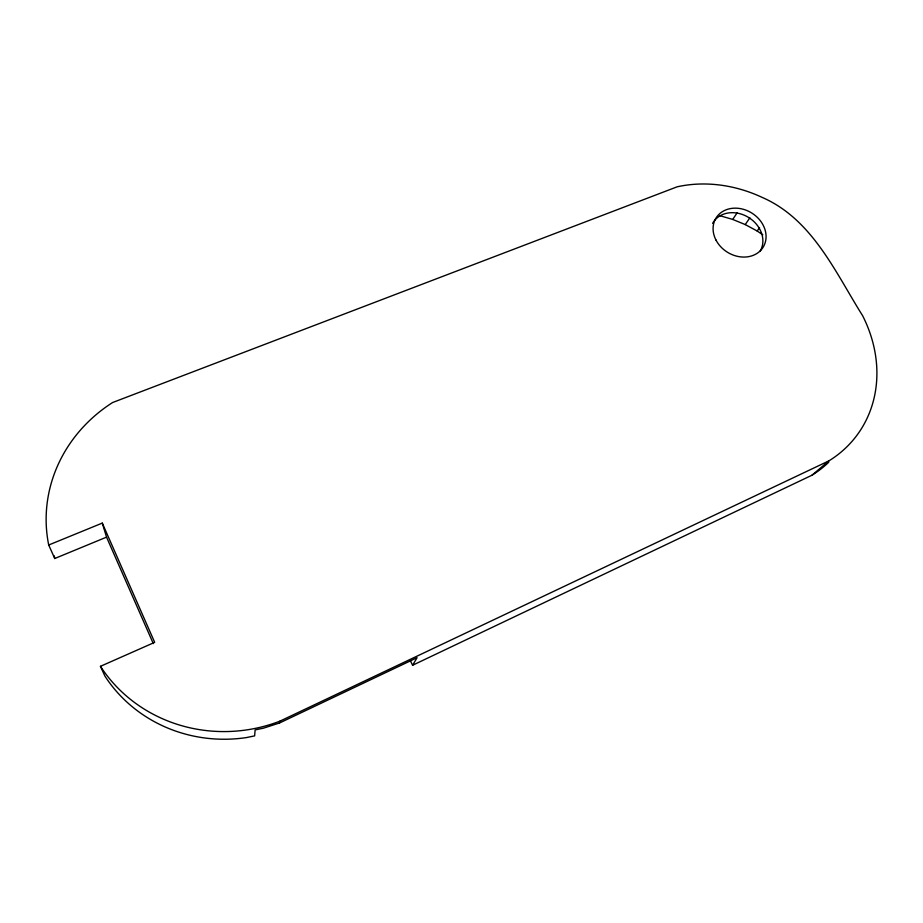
<?xml version="1.0" encoding="UTF-8"?>
<svg xmlns="http://www.w3.org/2000/svg" width="923" height="923" viewBox="0 0 923 923"><rect width="100%" height="100%" fill="white"/><g stroke="black" fill="none" stroke-linecap="round" stroke-linejoin="round"><path stroke-width="1.38" d="M102.28 523.099L154.683 642.35L100.457 666.314L104.934 676.121A144.103 137.423 -14.5 0 0 246.545 737.558L254.633 735.873L255.129 729.908L263.413 728.189L279.484 722.997L279.819 721.198L828.923 460.865A134.516 115.156 36.3 0 0 862.624 315.712C835.327 272.297 812.286 219.143 762.075 197.36C735.804 185.073 705.645 180.493 677.147 186.815L112.618 402.52A148.718 138.542 -8.1 0 0 48.7 545.008L54.745 558.507L106.537 537.14L102.28 523.099L48.7 545.008M410.331 660.637L412.593 665.264L417.069 657.718L279.484 722.997M719.859 215.682L732.724 219.432L737.258 212.648M732.724 219.432L745.219 224.566L749.868 217.828M745.219 224.566L757.172 231.004L759.56 227.669M412.593 665.264L811.952 475.23L828.923 460.865M757.172 231.004L762.802 234.834M106.537 537.14L153.299 643.619M712.614 223.354A27.552 22.983 31.9 0 1 748.057 217.136A27.552 22.983 31.9 0 1 760.01 251.437M279.819 721.198A148.799 141.6 -12.9 0 1 100.457 666.314M828.739 462.238A130.731 112.721 36.6 0 1 811.952 475.23M54.745 558.507A144.046 134.631 -9.2 0 1 54.249 555.877M715.971 240.038A27.725 23.087 31.9 0 0 761.821 249.083A27.725 23.087 31.9 0 0 740.938 208.713A27.725 23.087 31.9 0 0 715.971 240.038"/></g></svg>
